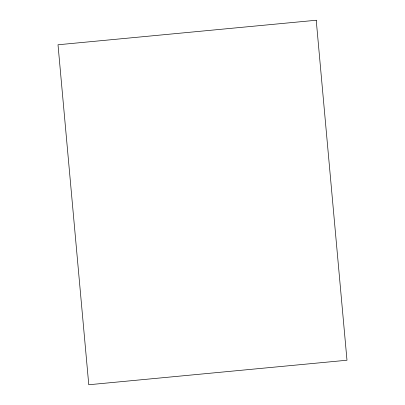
<?xml version="1.0" encoding="UTF-8"?>
<svg xmlns="http://www.w3.org/2000/svg" width="405" height="405" viewBox="0 0 405 405"><rect width="100%" height="100%" fill="white"/><g stroke="black" fill="none" stroke-linecap="round" stroke-linejoin="round"><path stroke-width="0.61" d="M316.229 20.25L58.011 44.773L88.771 384.75L346.989 360.227L316.229 20.25"/></g></svg>
